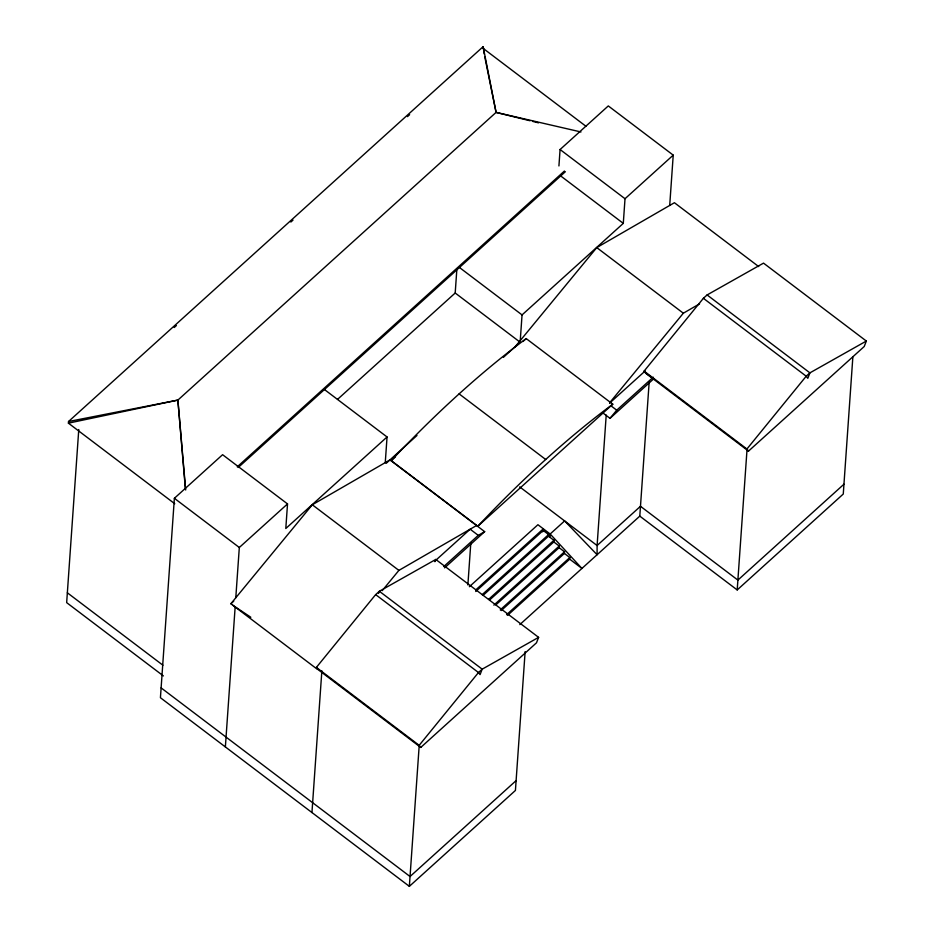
<?xml version="1.0" encoding="UTF-8"?>
<svg xmlns="http://www.w3.org/2000/svg" width="933" height="933" viewBox="0 0 933 933"><rect width="100%" height="100%" fill="white"/><g stroke="black" fill="none" stroke-linecap="round" stroke-linejoin="round"><path stroke-width="1.4" d="M68.412 423.162L68.529 421.518L483.154 46.65L496.076 112.392L177.876 400.094L68.412 423.162L174.751 503.738M78.769 429.53L66.663 602.636L163.38 675.924M324.427 389.516L387.055 436.971L285.801 528.51L287.527 503.913L222.59 454.698L174.378 498.292L160.429 697.721L409.354 886.35L515.424 790.449L525.139 651.607M225.366 746.936L235.174 606.637M235.792 597.75L239.314 547.496L287.527 503.913M311.949 812.538L321.862 670.804M385.259 462.628L387.055 436.971M409.354 886.35L419.267 744.604M337.478 399.429L455.199 293.009L456.902 268.587M484.204 53.986L483.154 46.65M467.876 584.956L470.815 542.913M520.252 340.568L522.048 314.911L623.291 223.372L625.017 198.729L673.229 155.135L608.293 105.93L560.08 149.525L558.925 165.946M475.725 591.487L543.216 530.469L543.333 528.824L475.83 589.854M543.216 530.469L548.627 534.562L548.511 536.207L483.166 595.289M549.934 537.28L550.155 534.003L564.617 520.917L597.097 554.738L597.097 545.525L606.217 415.068M489.533 600.059L553.817 541.945L553.922 540.3L547.869 535.717M495.901 604.841L559.112 547.683L559.229 546.05L553.817 541.945M501.196 610.579L564.407 553.421L564.523 551.788L559.112 547.683M564.407 553.421L569.818 557.526L569.701 559.159L507.564 615.348M519.798 624.62L639.793 516.124L649.205 381.632M669.707 205.447L673.229 155.135M639.793 516.124L737.198 589.936L747.018 449.648M852.879 356.651L843.269 494.035L737.198 589.936M542.703 531.798L543.333 528.824M378.518 593.446L379.358 591.265L435.781 559.45L538.609 637.356L536.487 642.814L420.771 747.426L317.955 669.521L316.369 667.41L375.649 594.613L379.358 591.265L482.186 669.171L538.609 637.356M434.918 561.689L435.781 559.45M866.337 341.046L864.226 346.505L748.511 451.117L645.694 373.212L644.108 371.101L703.389 298.303L707.097 294.945L763.521 263.129L866.337 341.046L809.914 372.862L806.205 376.209L746.925 449.006L748.511 451.117M420.771 747.426L419.185 745.327L478.477 672.53L482.186 669.171L480.063 674.629L478.477 672.53L375.649 594.613M317.442 669.358L230.859 603.756L312.298 504.776L389.959 459.899L484.67 531.658L444.609 567.87M515.319 346.575L596.758 247.595L674.419 202.718L758.692 266.581M382.227 590.636L398.892 570.39L476.553 525.512M609.529 402.904L683.341 313.208L699.598 303.82M610.019 418.334L616.725 410.182L653.24 377.165L653.555 378.961L610.019 418.334L603.056 413.062M174.226 327.495L176.395 325.535M290.851 222.054L293.009 220.106M407.464 116.625L409.622 114.677M237.25 466.827L564.418 171.031M238.218 467.491L565.386 171.695M230.859 603.756L233.751 601.132M386.11 463.386L416.981 435.478M503.423 357.316L519.168 343.087M391.207 460.634A512.812 180.419 -52.8 0 1 526.2 338.586L612.783 404.199L477.789 526.247L391.207 460.634L395.522 456.738M522.958 341.513L526.2 338.586M434.533 561.409L470.15 529.209L478.267 535.355L484.67 531.658M609.681 403.056L645.123 371.007M443.735 566.576L478.267 535.355M469.357 586.717L537.921 524.719L550.155 534.003L581.935 568.442L569.188 558.774M482.198 594.624L548.627 534.562M488.577 599.394L553.922 540.3M493.872 605.132L559.229 546.05M500.24 609.902L564.523 551.788M506.607 614.672L569.818 557.526M516.112 780.618L410.042 876.519L161.117 687.889M843.957 484.204L737.886 580.104L640.481 506.292L597.097 545.525L519.716 486.898M68.529 421.518L177.876 400.094L185.69 489.988M484.775 56.831L496.076 112.392L580.979 131.973M496.076 112.392L530.002 120.754M532.825 121.442L538.481 122.841M232.644 605.109L250.814 617.249M483.037 48.294L585.912 126.235M560.08 149.525L625.017 198.729M560.675 175.929L623.291 223.372M707.097 294.945L809.914 372.862L807.803 378.32L806.205 376.209L703.389 298.303M596.758 247.595L683.341 313.208M644.108 371.101L746.925 449.006M645.438 372.815L653.555 378.961M459.421 267.468L522.048 314.911M610.928 405.785L616.725 410.182M455.199 293.009L520.136 342.213M459.106 393.878L545.688 459.479M312.298 504.776L398.892 570.39M174.378 498.292L239.314 547.496M316.369 667.41L419.185 745.327M67.351 592.805L162.913 665.217M177.876 400.094L185.375 488.682M477.789 526.247A512.812 180.419 -52.8 0 1 612.783 404.199"/></g></svg>
